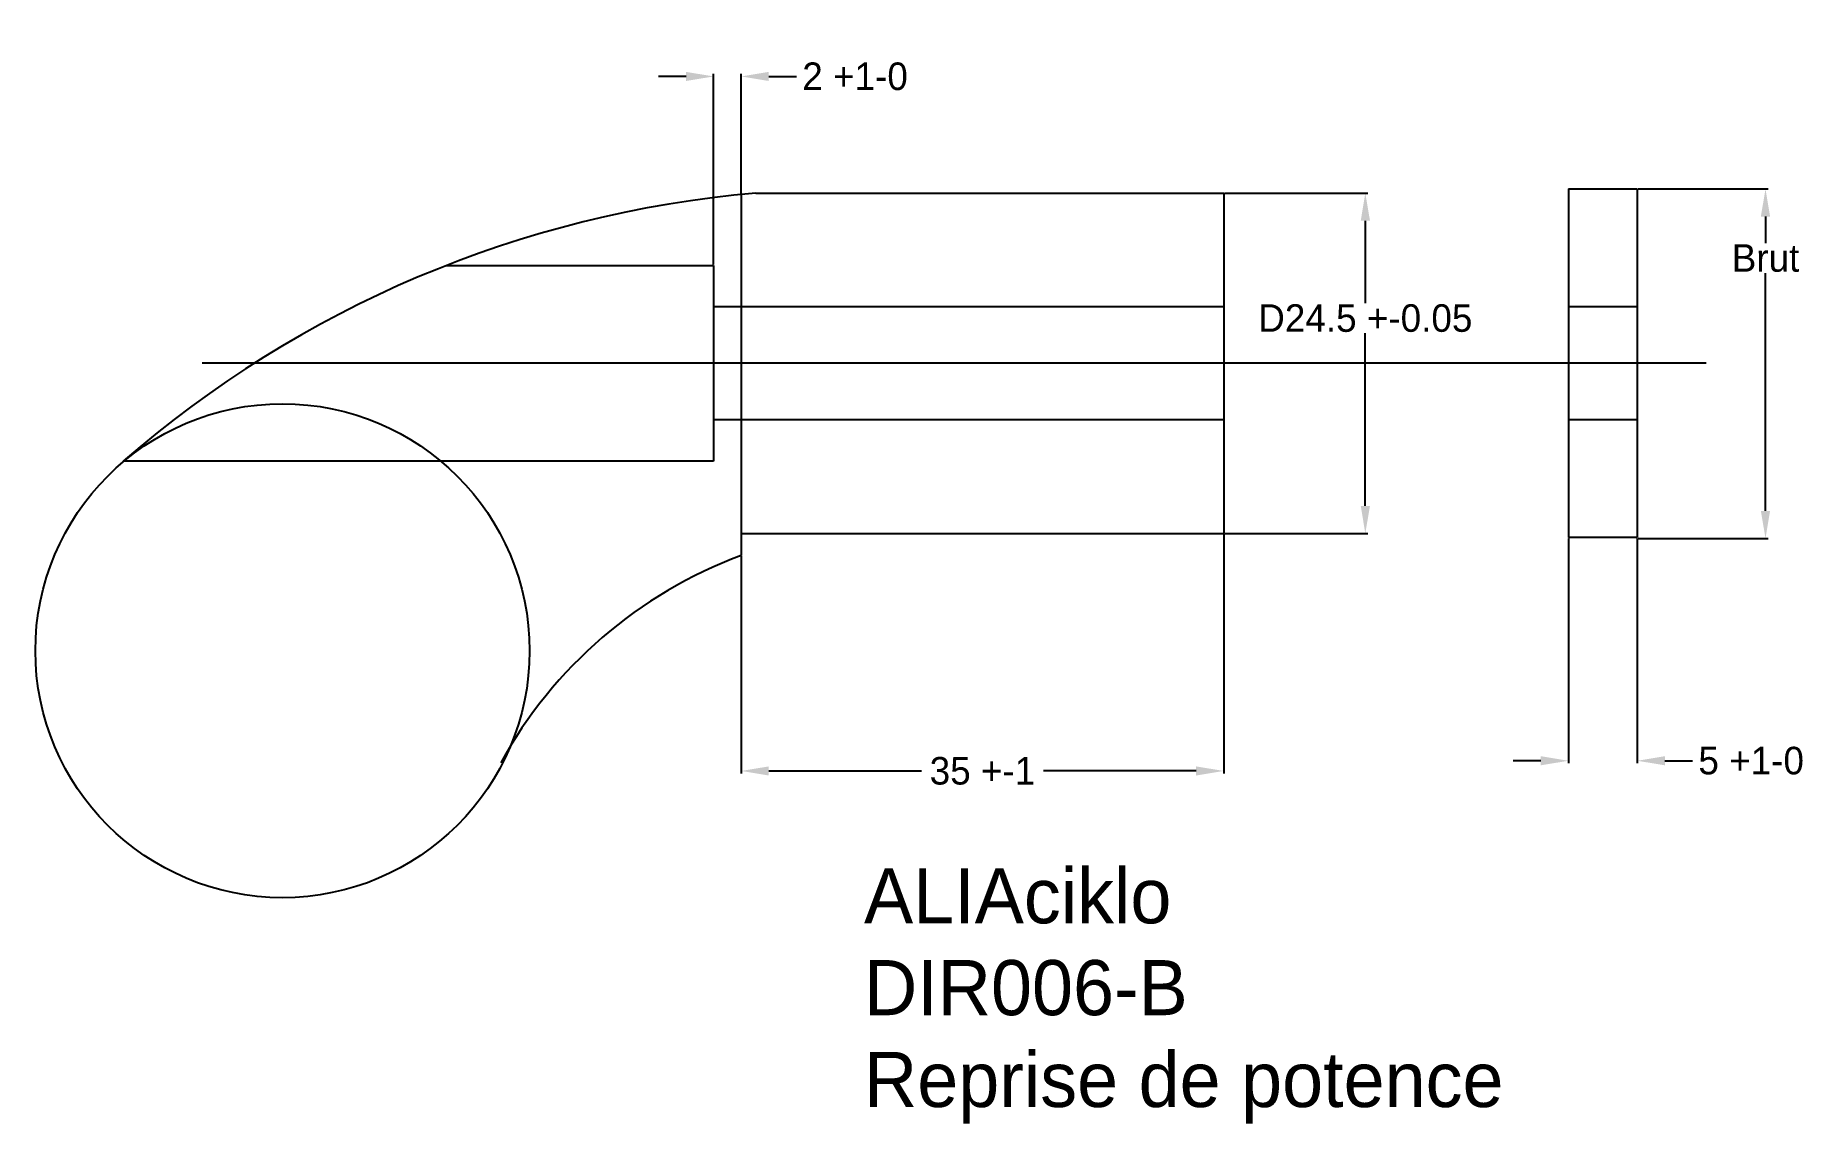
# Model space of a CAD drawing. Extents: x -51 to 77, y -43 to 36.
import ezdxf

# ---------------------------------------------------------------- set-up
doc = ezdxf.new("R2010")
doc.units = 0
doc.header["$MEASUREMENT"] = 0
doc.layers.get('0').update_dxf_attribs({"color": 1, "linetype": 'CONTINUOUS'})
doc.layers.get('DEFPOINTS').update_dxf_attribs({"linetype": 'CONTINUOUS'})
doc.layers.add('Cotation', color=8, linetype='CONTINUOUS')
doc.layers.add('Potence', color=2, linetype='CONTINUOUS')
doc.dimstyles.get("Standard").update_dxf_attribs({"dimtxt": 0.18, "dimasz": 0.18, "dimexe": 0.18, "dimexo": 0.0625, "dimgap": 0.09, "dimtad": 0, "dimtih": 1, "dimtoh": 1, "dimdec": 4, "dimzin": 0, "dimdsep": 46, "dimtxsty": 'STANDARD', "dimcen": 0.09, "dimadec": 0, "dimazin": 0, "dimtfac": 1, "dimtdec": 4, "dimtofl": 0, "dimtmove": 0, "dimatfit": 3, "dimfxl": 1, "dimtolj": 1, "dimtzin": 0, "dimarcsym": 0})

# ---------------------------------------------------------------- blocks, each defined once
blk = doc.blocks.new('*D0')
at = {"color": 0, "linetype": 'ByBlock'}
for p, q in [((35, 0.24), (35, -17.12)), ((0, -1.36), (0, -17.12)), ((2, -16.94), (13.08, -16.94)), ((33, -16.94), (21.92, -16.94))]:
    blk.add_line(p, q, dxfattribs=at)
for points in [[(0, -16.94), (2, -17.27), (2, -16.61)], [(35, -16.94), (33, -17.27), (33, -16.61)]]:
    blk.add_solid(points, dxfattribs=at)
at = {"layer": 'DEFPOINTS', "color": 0, "linetype": 'ByBlock'}
for p in [(35, 0.3), (0, -1.3)]:
    blk.add_point(p, dxfattribs=at)
at = {"color": 0, "linetype": 'ByBlock', "insert": (17.5, -16.94), "char_height": 2, "attachment_point": 5}
blk.add_mtext('35 +-1', dxfattribs=at)
blk = doc.blocks.new('*D3')
at = {"color": 0, "linetype": 'ByBlock'}
for p, q in [((60, -0.06), (60, -16.38)), ((65, -0.06), (65, -16.38)), ((58, -16.2), (56, -16.2)), ((67, -16.2), (69, -16.2))]:
    blk.add_line(p, q, dxfattribs=at)
for points in [[(60, -16.2), (58, -16.53), (58, -15.87)], [(65, -16.2), (67, -16.53), (67, -15.87)]]:
    blk.add_solid(points, dxfattribs=at)
at = {"layer": 'DEFPOINTS', "color": 0, "linetype": 'ByBlock'}
for p in [(60, 0), (65, 0)]:
    blk.add_point(p, dxfattribs=at)
at = {"color": 0, "linetype": 'ByBlock', "insert": (73.26, -16.2), "char_height": 2, "attachment_point": 5}
blk.add_mtext('5 +1-0', dxfattribs=at)
blk = doc.blocks.new('*D2')
at = {"color": 0, "linetype": 'ByBlock'}
for p, q in [((35.06, 25), (45.45, 25)), ((45.27, 23), (45.27, 17.01)), ((45.27, 2.3), (45.27, 14.83)), ((35.06, 0.3), (45.45, 0.3))]:
    blk.add_line(p, q, dxfattribs=at)
for points in [[(45.27, 25), (45.61, 23), (44.94, 23)], [(45.27, 0.3), (45.61, 2.3), (44.94, 2.3)]]:
    blk.add_solid(points, dxfattribs=at)
at = {"layer": 'DEFPOINTS', "color": 0, "linetype": 'ByBlock'}
for p in [(35, 25), (35, 0.3)]:
    blk.add_point(p, dxfattribs=at)
at = {"color": 0, "linetype": 'ByBlock', "insert": (45.27, 15.92), "char_height": 2, "attachment_point": 5}
blk.add_mtext('D24.5 +-0.05', dxfattribs=at)
blk = doc.blocks.new('*D4')
at = {"color": 0, "linetype": 'ByBlock'}
for p, q in [((65.06, 25.3), (74.48, 25.3)), ((74.3, 23.3), (74.3, 21.37)), ((74.3, 1.94), (74.3, 19.19)), ((65.06, -0.06), (74.48, -0.06))]:
    blk.add_line(p, q, dxfattribs=at)
for points in [[(74.3, 25.3), (74.63, 23.3), (73.96, 23.3)], [(74.3, -0.06), (74.63, 1.94), (73.96, 1.94)]]:
    blk.add_solid(points, dxfattribs=at)
at = {"layer": 'DEFPOINTS', "color": 0, "linetype": 'ByBlock'}
for p in [(65, 25.3), (65, -0.06)]:
    blk.add_point(p, dxfattribs=at)
at = {"color": 0, "linetype": 'ByBlock', "insert": (74.3, 20.28), "char_height": 2, "attachment_point": 5}
blk.add_mtext('Brut', dxfattribs=at)
blk = doc.blocks.new('*D1')
at = {"color": 0, "linetype": 'ByBlock'}
for p, q in [((-4, 33.47), (-6, 33.47)), ((-2, 19.81), (-2, 33.65)), ((0, 24.96), (0, 33.65)), ((2, 33.47), (4, 33.47))]:
    blk.add_line(p, q, dxfattribs=at)
for points in [[(-2, 33.47), (-4, 33.14), (-4, 33.8)], [(0, 33.47), (2, 33.14), (2, 33.8)]]:
    blk.add_solid(points, dxfattribs=at)
at = {"layer": 'DEFPOINTS', "color": 0, "linetype": 'ByBlock'}
for p in [(0, 24.9), (-2, 19.75)]:
    blk.add_point(p, dxfattribs=at)
at = {"color": 0, "linetype": 'ByBlock', "insert": (8.26, 33.47), "char_height": 2, "attachment_point": 5}
blk.add_mtext('2 +1-0', dxfattribs=at)

msp = doc.modelspace()

# ---------------------------------------------------------------- linework, layer by layer
msp.add_line((70, 12.65), (-39.09831, 12.65))
at = {"layer": 'Potence'}
for p, q in [((0, 24.90154), (0, -1.29813)), ((1.05633, 25), (35, 25)), ((35, 25), (35, 0.3)), ((60, 25.3), (60, 0)), ((60, 25.3), (65, 25.3)), ((65, 25.3), (65, 0)), ((0, 0.3), (35, 0.3)), ((65, 0), (60, 0))]:
    msp.add_line(p, q, dxfattribs=at)
at = {"layer": 'Potence', "color": 44}
for p, q in [((-21.374, 19.75), (-2, 19.75)), ((-2, 19.75), (-2, 5.55)), ((35, 16.75), (-2, 16.75)), ((65, 16.75), (60, 16.75)), ((35, 8.55), (-2, 8.55)), ((65, 8.55), (60, 8.55)), ((-2, 5.55), (-44.82034, 5.55))]:
    msp.add_line(p, q, dxfattribs=at)
at = {"layer": 'Potence'}
msp.add_circle((-33.27477, -8.21337), 17.92352, dxfattribs=at)
for centre, radius, start, end in [((8, -55.20762), 80.50762, 94.9478295, 131.0024441), ((11.52365, -32.29307), 33.06782, 110.3946976, 151.1738981)]:
    msp.add_arc(centre, radius, start, end, dxfattribs=at)

# ---------------------------------------------------------------- texts
at = {"layer": 'Cotation'}
for s, p in [('ALIAciklo', (8.90831, -27.99998)), ('DIR006-B', (8.90831, -34.66664)), ('Reprise de potence', (8.90831, -41.33331))]:
    msp.add_text(s, height=4, dxfattribs=at).set_placement(p)

# ---------------------------------------------------------------- dimensions: what is measured, and where the dimension line sits
for base, p1, p2, text, picture, middle in [((0, 33.47043), (-2, 19.75), (0, 24.90154), '2 +1-0', '*D1', (8.26, 33.47043)), ((65, -16.2014), (60, 0), (65, 0), '5 +1-0', '*D3', (73.26, -16.2014))]:
    dim = msp.add_linear_dim(base=base, p1=p1, p2=p2, text=text, dimstyle='STANDARD', override={"dimtxt": 2, "dimasz": 2, "dimsah": 1}, dxfattribs=at)
    dim.commit()
    dim.dimension.update_dxf_attribs({"geometry": picture, "text_midpoint": middle, "dimtype": 160})
for base, p1, p2, text, picture, middle in [((45.27414, 25), (35, 0.3), (35, 25), 'D24.5 +-0.05', '*D2', (45.27414, 15.92)), ((74.29654, 25.3), (65, -0.0625), (65, 25.3), 'Brut', '*D4', (74.29654, 20.27999))]:
    dim = msp.add_linear_dim(base=base, p1=p1, p2=p2, angle=90, text=text, dimstyle='STANDARD', override={"dimtxt": 2, "dimasz": 2, "dimsah": 1}, dxfattribs=at)
    dim.commit()
    dim.dimension.update_dxf_attribs({"geometry": picture, "text_midpoint": middle, "dimtype": 160})
dim = msp.add_linear_dim(base=(35, -16.94103), p1=(0, -1.29813), p2=(35, 0.3), text='35 +-1', dimstyle='STANDARD', override={"dimtxt": 2, "dimasz": 2, "dimsah": 1}, dxfattribs=at)
dim.commit()
dim.dimension.update_dxf_attribs({"geometry": '*D0', "text_midpoint": (17.5, -16.94103)})

doc.saveas('drawing.dxf')
